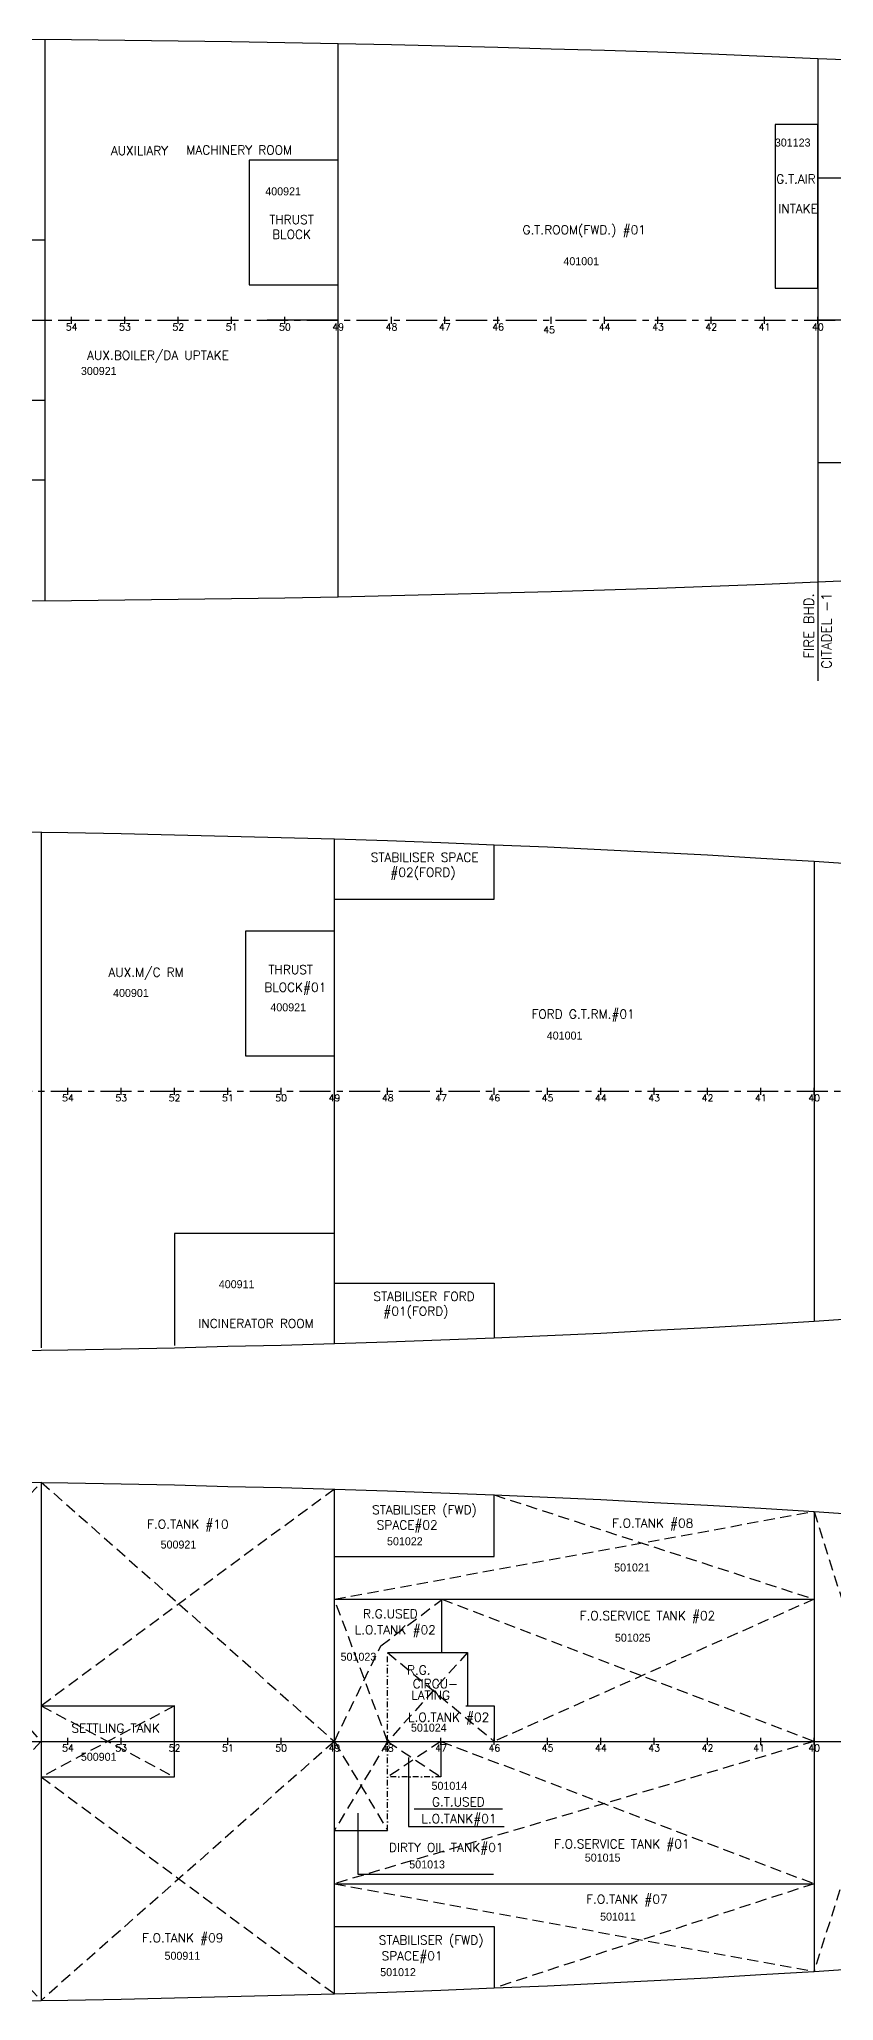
# Model space of a CAD drawing. Header units: millimetres. Extents: x 4499 to 177087, y -131598 to 56514.
# Drawn here: x 80140 to 102504, y -131167 to -76006 of the extents above; entities that cross this region are included whole.
import ezdxf
from ezdxf.enums import TextEntityAlignment as Align

# ---------------------------------------------------------------- set-up
doc = ezdxf.new("R2010")
doc.units = ezdxf.units.MM
doc.header["$LTSCALE"] = 700
doc.header["$MEASUREMENT"] = 0
for name, pattern in [('CENTER', [2, 1.25, -0.25, 0.25, -0.25]), ('DASHDOT2', [0.5, 0.25, -0.125, 0, -0.125]), ('DASHED', [0.75, 0.5, -0.25]), ('DOTDASH1', [1600, 1000, -250, 100, -250])]:
    doc.linetypes.add(name, pattern=pattern)
for name, color, linetype in [('01', 7, 'Continuous'), ('3 DECK', 7, 'Continuous'), ('4 DECK', 7, 'Continuous'), ('COMPT.NOS', 4, 'Continuous'), ('COMPTNAME', 7, 'Continuous'), ('HOLD', 7, 'Continuous'), ('MANHOLEPLAN', 3, 'Continuous')]:
    doc.layers.add(name, color=color, linetype=linetype)
doc.styles.add('ROMANS', font='romans.shx', dxfattribs={"height": 150})
doc.styles.add('style1', font='romans.shx', dxfattribs={"height": 250})
doc.dimstyles.new('ISO-25', dxfattribs={"dimtxt": 2.5, "dimasz": 2.5, "dimexe": 1.25, "dimexo": 0.625, "dimtad": 1, "dimdsep": 46, "dimtxsty": 'Standard', "dimcen": 2.5, "dimadec": 0, "dimazin": 0, "dimtfac": 1, "dimtmove": 2, "dimatfit": 3, "dimfxl": 1, "dimtolj": 1, "dimtzin": 0, "dimarcsym": 0})

msp = doc.modelspace()

# ---------------------------------------------------------------- linework, layer by layer
at = {"color": 18, "true_color": 0x000000}
for p, q in [((80302, -76012), (80302, -91805)), ((88553, -91692), (88553, -76125)), ((102053, -76544), (102053, -91273)), ((88553, -79408), (86053, -79408)), ((86053, -79408), (86053, -82908)), ((102053, -79908), (109554, -79908)), ((86053, -82908), (88553, -82908)), ((81052, -84008), (81052, -83808)), ((87053, -84008), (87053, -83808)), ((88553, -84008), (88553, -83808)), ((90053, -84008), (90053, -83808)), ((91553, -84008), (91553, -83808)), ((93053, -84008), (93053, -83808)), ((94553, -84008), (94553, -83808)), ((96053, -84008), (96053, -83808)), ((97553, -84008), (97553, -83808)), ((99053, -84008), (99053, -83808)), ((100553, -84008), (100553, -83808)), ((102053, -84008), (102053, -83808)), ((88553, -83908), (86553, -83908)), ((106554, -83908), (102053, -83908)), ((102053, -87909), (109554, -87909)), ((80302, -88409), (73552, -88409)), ((80197, -98298), (80197, -112804)), ((88447, -112686), (88447, -98494)), ((101948, -99123), (101948, -112057)), ((85947, -101090), (85947, -104590)), ((88447, -101090), (85947, -101090)), ((85947, -104590), (88447, -104590)), ((88447, -105690), (88447, -105490)), ((89947, -105690), (89947, -105490)), ((91447, -105690), (91447, -105490)), ((92947, -105690), (92947, -105490)), ((94447, -105690), (94447, -105490)), ((95947, -105690), (95947, -105490)), ((97447, -105690), (97447, -105490)), ((98948, -105690), (98948, -105490)), ((100448, -105690), (100448, -105490)), ((101948, -105690), (101948, -105490)), ((83947, -109590), (83947, -112737)), ((88447, -109590), (83947, -109590)), ((92947, -110990), (92947, -112523)), ((80197, -116582), (80197, -131156)), ((88447, -130970), (88447, -116777)), ((92947, -118673), (92947, -116939)), ((101948, -117406), (101948, -130341)), ((88447, -118673), (92947, -118673)), ((88447, -119873), (101948, -119873)), ((91468, -121373), (91468, -119873)), ((89947, -121373), (92197, -121373)), ((92197, -121373), (92197, -122873)), ((80195, -122873), (83947, -122873)), ((83947, -124873), (83947, -122873)), ((92146, -122873), (92947, -122873)), ((92947, -122873), (92947, -123873)), ((59946, -123873), (80195, -123873)), ((83947, -123873), (105948, -123873)), ((91447, -123873), (91447, -124873)), ((80195, -124873), (83947, -124873)), ((88447, -126374), (89947, -126374)), ((88447, -127874), (101948, -127874)), ((88447, -129074), (92947, -129074)), ((92947, -129074), (92947, -130807))]:
    msp.add_line(p, q, dxfattribs=at)
at = {"color": 18, "linetype": 'Continuous', "true_color": 0x000000}
for p, q in [((82552, -84008), (82552, -83808)), ((84052, -84008), (84052, -83808)), ((85552, -84008), (85552, -83808)), ((80947, -105690), (80947, -105490)), ((82447, -105690), (82447, -105490)), ((83947, -105690), (83947, -105490)), ((85447, -105690), (85447, -105490)), ((86947, -105690), (86947, -105490)), ((80947, -123973), (80947, -123773)), ((82447, -123973), (82447, -123773)), ((83947, -123973), (83947, -123773)), ((85447, -123973), (85447, -123773)), ((86947, -123973), (86947, -123773)), ((88447, -123973), (88447, -123773)), ((89947, -123973), (89947, -123773)), ((91447, -123973), (91447, -123773)), ((92947, -123973), (92947, -123773)), ((94447, -123973), (94447, -123773)), ((95947, -123973), (95947, -123773)), ((97447, -123973), (97447, -123773)), ((98948, -123973), (98948, -123773)), ((100448, -123973), (100448, -123773)), ((101948, -123973), (101948, -123773))]:
    msp.add_line(p, q, dxfattribs=at)
at = {"color": 18, "linetype": 'CENTER', "true_color": 0x000000}
for p, q in [((7870, -83908), (163784, -83908)), ((7664, -105590), (163779, -105590))]:
    msp.add_line(p, q, dxfattribs=at)
at = {"color": 18, "linetype": 'DOTDASH1', "true_color": 0x000000}
for p, q in [((92947, -100190), (92947, -98657)), ((88447, -100190), (92947, -100190)), ((88447, -110990), (92947, -110990)), ((80195, -123873), (83947, -123873))]:
    msp.add_line(p, q, dxfattribs=at)
at = {"color": 18, "linetype": 'DASHED', "lineweight": -2, "ltscale": 0.9, "true_color": 0x000000, "transparency": 33554534}
for p, q in [((73446, -123873), (80197, -116591)), ((73446, -116593), (80197, -123869)), ((80197, -116582), (88447, -123873)), ((88447, -116777), (80197, -122873)), ((92947, -116941), (101948, -119873)), ((88447, -119873), (101948, -117406)), ((101948, -117406), (105948, -130064)), ((105948, -117683), (101948, -130341)), ((89947, -123873), (88447, -119873)), ((89756, -121184), (91452, -119900)), ((91468, -119873), (101948, -123873)), ((101948, -119873), (92947, -123873)), ((88447, -123873), (89756, -121184)), ((92197, -121373), (89947, -123873)), ((89947, -121373), (92947, -123873)), ((80197, -122873), (83947, -124873)), ((83947, -122873), (80197, -124873)), ((80197, -123869), (73446, -131154)), ((73446, -123873), (80197, -131156)), ((88447, -123873), (80197, -131156)), ((88447, -123873), (89947, -126374)), ((89947, -123873), (88447, -126374)), ((101948, -123873), (88447, -127874)), ((89947, -123873), (91447, -124873)), ((91447, -123873), (89947, -124873)), ((91447, -123873), (101948, -127874)), ((80197, -124873), (88447, -130970)), ((88447, -127874), (101948, -130341)), ((101948, -127874), (92947, -130806))]:
    msp.add_line(p, q, dxfattribs=at)
at = {"color": 18, "linetype": 'DASHDOT2', "ltscale": 0.9, "true_color": 0x000000}
for p, q in [((89947, -126374), (89947, -121373)), ((91447, -124873), (89947, -124873))]:
    msp.add_line(p, q, dxfattribs=at)
at = {"color": 18, "true_color": 0x000000}
msp.add_lwpolyline([(100853, -78408), (100853, -83008), (102053, -83008), (102053, -78408)], close=True, dxfattribs=at)
at = {"layer": '01', "color": 18, "linetype": 'ByBlock', "true_color": 0x000000}
for p, q in [((102053, -76544), (102053, -94053)), ((80302, -81658), (73552, -81658)), ((78052, -83908), (80302, -83908)), ((73552, -86158), (80302, -86158))]:
    msp.add_line(p, q, dxfattribs=at)
at = {"layer": '3 DECK', "color": 18, "true_color": 0x000000}
for points in [[(79552, -76006), (81052, -76018), (82552, -76033), (84052, -76052), (85552, -76074), (87053, -76096), (88553, -76125), (90053, -76155), (91553, -76193), (93053, -76232), (94553, -76273), (96053, -76318), (97553, -76364), (99053, -76421), (100553, -76480), (102053, -76544), (103553, -76608)], [(103553, -91209), (102053, -91273), (100553, -91337), (99053, -91396), (97553, -91453), (96053, -91499), (94553, -91544), (93053, -91585), (91553, -91624), (90053, -91662), (88553, -91692), (87053, -91721), (85552, -91743), (84052, -91765), (82552, -91784), (81052, -91799), (79552, -91811)]]:
    msp.add_lwpolyline(points, dxfattribs=at)
at = {"layer": '4 DECK', "color": 18, "true_color": 0x000000}
for points in [[(79447, -98297), (80947, -98318), (82447, -98345), (83947, -98379), (85447, -98418), (86947, -98452), (88447, -98494), (89947, -98543), (91447, -98596), (92947, -98657), (94447, -98719), (95947, -98789), (97447, -98868), (98948, -98946), (100448, -99034), (101948, -99123), (103448, -99226), (104948, -99324), (106448, -99438), (107948, -99547), (109448, -99672)], [(79447, -112883), (80947, -112862), (82447, -112835), (83947, -112801), (85447, -112762), (86947, -112728), (88447, -112686), (89947, -112637), (91447, -112584), (92947, -112523), (94447, -112461), (95947, -112391), (97447, -112312), (98948, -112234), (100448, -112146), (101948, -112057), (103448, -111954), (104948, -111856), (106448, -111742), (107948, -111633), (109448, -111508)]]:
    msp.add_lwpolyline(points, dxfattribs=at)
at = {"layer": 'COMPTNAME', "color": 18, "true_color": 0x000000}
msp.add_line((90691, -125772), (93184, -125772), dxfattribs=at)
at = {"layer": 'HOLD', "color": 18, "true_color": 0x000000}
for points in [[(79447, -116580), (80947, -116601), (82447, -116628), (83947, -116662), (85447, -116701), (86947, -116735), (88447, -116777), (89947, -116826), (91447, -116879), (92947, -116941), (94447, -117002), (95947, -117072), (97447, -117151), (98948, -117229), (100448, -117317), (101948, -117406), (103448, -117509), (104948, -117607), (106448, -117721), (107948, -117830), (109448, -117955)], [(79447, -131167), (80947, -131146), (82447, -131119), (83947, -131085), (85447, -131046), (86947, -131012), (88447, -130970), (89947, -130921), (91447, -130868), (92947, -130806), (94447, -130745), (95947, -130675), (97447, -130596), (98948, -130518), (100448, -130430), (101948, -130341), (103448, -130238), (104948, -130140), (106448, -130026), (107948, -129917), (109448, -129792)]]:
    msp.add_lwpolyline(points, dxfattribs=at)
at = {"layer": 'MANHOLEPLAN', "color": 18, "true_color": 0x000000}
msp.add_solid([(84304, -104844), (84304, -104845), (84303, -104844)], dxfattribs=at)

# ---------------------------------------------------------------- texts
at = {"color": 18, "true_color": 0x000000, "style": 'ROMANS'}
for s, p in [('54', (81055, -84096)), ('53', (82555, -84096)), ('52', (84055, -84096)), ('51', (85556, -84096)), ('50', (87056, -84096)), ('49', (88556, -84096)), ('48', (90056, -84096)), ('47', (91556, -84096)), ('46', (93056, -84096)), ('44', (96056, -84096)), ('43', (97556, -84096)), ('42', (99056, -84096)), ('41', (100556, -84096)), ('40', (102056, -84096)), ('54', (80950, -105777)), ('53', (82450, -105777)), ('52', (83950, -105777)), ('51', (85450, -105777)), ('50', (86950, -105777)), ('49', (88450, -105777)), ('48', (89950, -105777)), ('47', (91450, -105777)), ('46', (92950, -105777)), ('45', (94450, -105777)), ('44', (95950, -105777)), ('43', (97450, -105777)), ('42', (98951, -105777)), ('41', (100451, -105777)), ('40', (101951, -105777)), ('54', (80950, -124061)), ('53', (82450, -124061)), ('52', (83950, -124061)), ('51', (85450, -124061)), ('50', (86950, -124061)), ('49', (88450, -124061)), ('48', (89950, -124061)), ('47', (91450, -124061)), ('46', (92950, -124061)), ('45', (94450, -124061)), ('44', (95950, -124061)), ('43', (97450, -124061)), ('42', (98951, -124061)), ('41', (100400, -124061)), ('40', (101951, -124061))]:
    msp.add_text(s, height=192.5, dxfattribs=at).set_placement(p, align=Align.MIDDLE)
msp.add_text('45', height=192.5, dxfattribs=at).set_placement((94491, -84274), align=Align.CENTER)
for s, p in [('FIRE BHD.', (101938, -91586)), ('CITADEL -1', (102435, -91566))]:
    msp.add_text(s, height=275, rotation=90, dxfattribs=at).set_placement(p, align=Align.RIGHT)
at = {"layer": 'COMPT.NOS', "color": 18, "linetype": 'ByBlock', "true_color": 0x000000, "char_height": 225, "width": 1831.54, "attachment_point": 1}
for s, insert in [('301123', (100845, -78799)), ('400921', (86503, -80171)), ('401001', (94894, -82136)), ('300921', (81315, -85222)), ('400901', (82220, -102714)), ('400921', (86647, -103117)), ('401001', (94426, -103912)), ('400911', (85195, -110903)), ('500921', (83558, -118225)), ('501022', (89930, -118133)), ('501021', (96322, -118870)), ('501025', (96344, -120844)), ('501023', (88623, -121380)), ('501024', (90604, -123374)), ('500901', (81313, -124193)), ('501014', (91182, -125009)), ('501013', (90556, -127220)), ('501015', (95496, -127029)), ('501011', (95927, -128689)), ('500911', (83668, -129789)), ('501012', (89738, -130249))]:
    msp.add_mtext(s, dxfattribs=dict(at, insert=insert))
at = {"layer": 'COMPTNAME', "color": 18, "true_color": 0x000000, "style": 'style1'}
for s, height, p in [('AUXILIARY', 250, (83767, -79264)), ('MACHINERY ROOM', 250.01, (87258, -79246)), ('G.T.AIR', 250, (101997, -80061)), ('INTAKE', 250, (102054, -80894)), ('STABILISER SPACE', 250.01, (92505, -99137)), ('#02(FORD)', 250, (91859, -99559)), ('THRUST', 250, (87844, -102293)), ('BLOCK#01', 250, (88222, -102792)), ('FORD G.T.RM.#01', 250.01, (96901, -103544)), ('#01(FORD)', 250, (91660, -111900)), ('STABILISER (FWD)', 250.01, (92458, -117485)), ('F.O.TANK #10', 250.01, (85471, -117889)), ('SPACE#02', 250, (91355, -117912)), ('F.O.TANK #08', 250.01, (98551, -117861)), ('R.G.USED', 250, (90796, -120410)), ('F.O.SERVICE TANK #02', 250.01, (99165, -120462)), ('L.O.TANK #02', 250.01, (91302, -120860)), ('R.G.', 250, (91155, -121990)), ('LATING', 250, (91703, -122698)), ('CIRCU-', 250, (91927, -122376)), ('SETTLING TANK', 250.01, (83535, -123626)), ('L.O.TANK #02', 250.01, (92806, -123319)), ('G.T.USED ', 250, (92853, -125700)), ('L.O.TANK#01', 250.01, (93010, -126171)), ('DIRTY OIL TANK#01', 250.01, (93206, -126981)), ('F.O.SERVICE TANK #01', 250.01, (98443, -126881)), ('F.O.TANK #07', 250.01, (97828, -128435)), ('F.O.TANK #09', 250.01, (85324, -129523)), ('STABILISER (FWD)', 250.01, (92646, -129585)), ('SPACE#01', 250, (91490, -130029))]:
    msp.add_text(s, height=height, dxfattribs=at).set_placement(p, align=Align.RIGHT)
at = {"layer": 'COMPTNAME', "color": 18, "linetype": 'Continuous', "true_color": 0x000000, "style": 'style1'}
for s, height, p in [('AUX.M/C RM', 250, (84211, -102370)), ('STABILISER FORD', 250.01, (92395, -111483))]:
    msp.add_text(s, height=height, dxfattribs=at).set_placement(p, align=Align.RIGHT)
at = {"layer": 'COMPTNAME', "color": 18, "true_color": 0x000000, "width": 8457.03, "attachment_point": 5, "style": 'style1'}
for s, insert, char_height in [('THRUST\\PBLOCK', (87243, -81287), 250), ('G.T.ROOM(FWD.) #01', (95478, -81407), 250.01), ('AUX.BOILER/DA UPTAKE', (83484, -84935), 250.01), ('INCINERATOR ROOM', (86243, -112121), 250.01)]:
    msp.add_mtext(s, dxfattribs=dict(at, insert=insert, char_height=char_height))

# ---------------------------------------------------------------- leaders
at = {"color": 18, "true_color": 0x000000}
for points in [[(90532, -124323), (90532, -126264), (93226, -126264)], [(89109, -125894), (89109, -127605), (92928, -127605)]]:
    msp.add_leader(points, dimstyle='ISO-25', override={"dimgap": 0.09, "dimtad": 0, "dimarcsym": 1}, dxfattribs=at)

doc.saveas('drawing.dxf')
